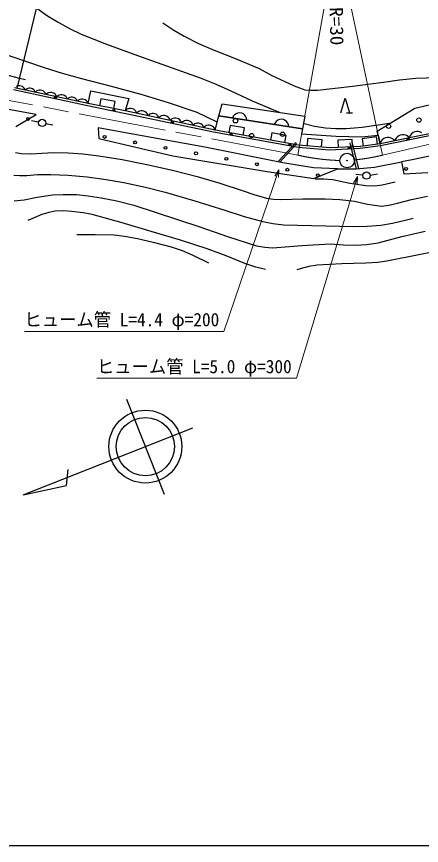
# Model space of a CAD drawing. Units: millimetres, scale not verified. Extents: x 40000 to 680000, y 20000 to 380000.
# Drawn here: x 295218 to 350696, y 205000 to 318717 of the extents above; entities that cross this region are included whole.
import ezdxf
from ezdxf.enums import TextEntityAlignment as Align

# ---------------------------------------------------------------- set-up
doc = ezdxf.new("R2010")
doc.units = ezdxf.units.MM
doc.header["$LTSCALE"] = 1000
doc.linetypes.add('CHAIN', pattern=[18.5, 12, -1.5, 3.5, -1.5])
for name, color, linetype, lineweight in [('M-BGD', 7, 'Continuous', 25), ('M-BGD-EXST', 7, 'Continuous', 25), ('M-BMK', 2, 'CHAIN', 13), ('M-BMK-SRVR', 3, 'Continuous', 25), ('M-STR-HTXT', 7, 'Continuous', 13), ('M-TTL-BAND', 7, 'Continuous', 25)]:
    doc.layers.add(name, color=color, linetype=linetype, lineweight=lineweight)
doc.styles.add('ＭＳ ゴシック', font='')
doc.styles.get('ＭＳ ゴシック').set_extended_font_data('MS Gothic')

msp = doc.modelspace()

# ---------------------------------------------------------------- linework, layer by layer
at = {"layer": 'M-BGD'}
for p, q in [((304917, 306469), (294786, 308649)), ((305011, 306774), (294930, 308923)), ((295299, 309182), (295163, 309119)), ((295494, 309232), (295299, 309182)), ((295677, 309224), (295494, 309232)), ((295853, 309187), (295677, 309224)), ((296022, 309120), (295853, 309187)), ((296180, 308994), (296022, 309120)), ((296278, 308881), (296180, 308994)), ((296348, 308774), (296278, 308881)), ((296404, 308609), (296348, 308774)), ((296516, 308728), (296404, 308609)), ((296615, 308793), (296516, 308728)), ((296742, 308852), (296615, 308793)), ((296924, 308899), (296742, 308852)), ((297094, 308891), (296924, 308899)), ((297259, 308856), (297094, 308891)), ((297417, 308794), (297259, 308856)), ((297564, 308677), (297417, 308794)), ((297656, 308571), (297564, 308677)), ((297721, 308471), (297656, 308571)), ((297774, 308317), (297721, 308471)), ((297893, 308445), (297774, 308317)), ((298000, 308514), (297893, 308445)), ((298136, 308577), (298000, 308514)), ((298331, 308628), (298136, 308577)), ((298513, 308619), (298331, 308628)), ((298689, 308582), (298513, 308619)), ((298859, 308515), (298689, 308582)), ((299016, 308390), (298859, 308515)), ((299115, 308276), (299016, 308390)), ((299184, 308170), (299115, 308276)), ((299467, 308201), (299360, 308132)), ((299603, 308264), (299467, 308201)), ((299798, 308315), (299603, 308264)), ((299980, 308307), (299798, 308315)), ((300156, 308269), (299980, 308307)), ((300326, 308202), (300156, 308269)), ((300483, 308077), (300326, 308202)), ((305011, 306774), (305369, 308520)), ((305369, 308520), (310608, 307490)), ((349810, 306173), (359223, 308319)), ((299241, 308004), (299184, 308170)), ((299360, 308132), (299241, 308004)), ((300582, 307964), (300483, 308077)), ((300651, 307857), (300582, 307964)), ((300708, 307691), (300651, 307857)), ((300827, 307819), (300708, 307691)), ((300934, 307889), (300827, 307819)), ((301070, 307952), (300934, 307889)), ((301265, 308002), (301070, 307952)), ((301447, 307994), (301265, 308002)), ((301623, 307956), (301447, 307994)), ((301793, 307890), (301623, 307956)), ((301950, 307764), (301793, 307890)), ((302049, 307651), (301950, 307764)), ((302118, 307544), (302049, 307651)), ((302175, 307379), (302118, 307544)), ((302286, 307498), (302175, 307379)), ((302386, 307563), (302286, 307498)), ((302513, 307622), (302386, 307563)), ((302694, 307669), (302513, 307622)), ((302865, 307661), (302694, 307669)), ((303029, 307626), (302865, 307661)), ((303187, 307564), (303029, 307626)), ((303334, 307446), (303187, 307564)), ((303426, 307341), (303334, 307446)), ((303491, 307241), (303426, 307341)), ((303544, 307087), (303491, 307241)), ((303663, 307215), (303544, 307087)), ((303770, 307284), (303663, 307215)), ((303906, 307347), (303770, 307284)), ((304101, 307397), (303906, 307347)), ((304283, 307389), (304101, 307397)), ((304459, 307352), (304283, 307389)), ((304629, 307285), (304459, 307352)), ((304786, 307159), (304629, 307285)), ((304885, 307046), (304786, 307159)), ((304954, 306939), (304885, 307046)), ((306771, 307453), (306581, 306471)), ((308734, 307074), (306771, 307453)), ((308545, 306092), (308734, 307074)), ((310608, 307490), (310115, 305789)), ((339642, 305531), (340242, 307531)), ((340242, 307531), (340842, 305531)), ((297894, 305302), (291921, 306356)), ((322186, 302878), (304917, 306469)), ((305011, 306774), (304954, 306939)), ((310115, 305789), (305011, 306774)), ((310236, 305927), (310109, 305790)), ((310350, 306000), (310236, 305927)), ((310496, 306067), (310350, 306000)), ((310704, 306121), (310496, 306067)), ((310898, 306112), (310704, 306121)), ((311086, 306072), (310898, 306112)), ((311267, 306000), (311086, 306072)), ((311434, 305866), (311267, 306000)), ((322921, 305117), (323369, 306729)), ((323369, 306729), (334710, 305033)), ((344655, 303016), (349810, 306173)), ((295127, 303634), (297894, 305302)), ((322429, 303147), (310115, 305789)), ((311539, 305745), (311434, 305866)), ((311613, 305631), (311539, 305745)), ((311673, 305455), (311613, 305631)), ((311801, 305591), (311673, 305455)), ((311915, 305665), (311801, 305591)), ((312060, 305732), (311915, 305665)), ((312268, 305785), (312060, 305732)), ((312462, 305776), (312268, 305785)), ((312650, 305736), (312462, 305776)), ((312831, 305664), (312650, 305736)), ((312999, 305530), (312831, 305664)), ((313104, 305410), (312999, 305530)), ((313177, 305296), (313104, 305410)), ((313238, 305119), (313177, 305296)), ((313357, 305247), (313238, 305119)), ((313464, 305316), (313357, 305247)), ((313600, 305379), (313464, 305316)), ((313795, 305429), (313600, 305379)), ((313977, 305421), (313795, 305429)), ((314153, 305383), (313977, 305421)), ((314323, 305316), (314153, 305383)), ((314480, 305190), (314323, 305316)), ((314579, 305077), (314480, 305190)), ((314648, 304970), (314579, 305077)), ((314704, 304804), (314648, 304970)), ((314832, 304941), (314704, 304804)), ((314946, 305014), (314832, 304941)), ((315091, 305081), (314946, 305014)), ((315299, 305135), (315091, 305081)), ((315493, 305126), (315299, 305135)), ((315681, 305086), (315493, 305126)), ((315862, 305014), (315681, 305086)), ((316030, 304880), (315862, 305014)), ((316135, 304759), (316030, 304880)), ((316863, 304799), (316655, 304746)), ((317058, 304790), (316863, 304799)), ((317246, 304750), (317058, 304790)), ((322429, 303147), (322921, 305117)), ((334384, 303326), (322921, 305117)), ((322921, 305117), (334384, 303326)), ((324915, 305049), (324799, 304824)), ((325064, 305228), (324915, 305049)), ((325293, 305395), (325064, 305228)), ((325509, 305482), (325293, 305395)), ((325758, 305524), (325509, 305482)), ((326075, 305475), (325758, 305524)), ((326299, 305359), (326075, 305475)), ((326478, 305209), (326299, 305359)), ((326645, 304981), (326478, 305209)), ((326733, 304765), (326645, 304981)), ((326775, 304515), (326733, 304765)), ((334710, 305033), (334384, 303326)), ((340442, 305531), (341242, 305531)), ((298231, 304224), (297252, 304426)), ((299214, 304040), (300200, 303874)), ((316208, 304645), (316135, 304759)), ((316269, 304469), (316208, 304645)), ((316396, 304605), (316269, 304469)), ((316510, 304679), (316396, 304605)), ((316655, 304746), (316510, 304679)), ((317427, 304679), (317246, 304750)), ((317594, 304544), (317427, 304679)), ((317699, 304424), (317594, 304544)), ((317773, 304310), (317699, 304424)), ((317833, 304133), (317773, 304310)), ((317961, 304269), (317833, 304133)), ((318075, 304343), (317961, 304269)), ((318220, 304410), (318075, 304343)), ((318428, 304464), (318220, 304410)), ((318622, 304455), (318428, 304464)), ((318810, 304414), (318622, 304455)), ((318991, 304343), (318810, 304414)), ((319159, 304209), (318991, 304343)), ((319264, 304088), (319159, 304209)), ((319337, 303974), (319264, 304088)), ((319398, 303797), (319337, 303974)), ((319517, 303925), (319398, 303797)), ((319624, 303994), (319517, 303925)), ((319760, 304057), (319624, 303994)), ((319955, 304107), (319760, 304057)), ((320137, 304099), (319955, 304107)), ((320313, 304061), (320137, 304099)), ((320483, 303994), (320313, 304061)), ((320640, 303868), (320483, 303994)), ((320739, 303755), (320640, 303868)), ((320808, 303648), (320739, 303755)), ((320864, 303483), (320808, 303648)), ((321106, 303693), (320992, 303619)), ((321251, 303760), (321106, 303693)), ((321459, 303813), (321251, 303760)), ((321653, 303804), (321459, 303813)), ((321841, 303764), (321653, 303804)), ((322022, 303693), (321841, 303764)), ((322190, 303558), (322022, 303693)), ((324476, 303794), (324299, 302810)), ((326445, 303439), (324476, 303794)), ((330646, 304153), (330530, 303928)), ((330796, 304332), (330646, 304153)), ((331024, 304499), (330796, 304332)), ((331240, 304587), (331024, 304499)), ((331490, 304629), (331240, 304587)), ((331806, 304579), (331490, 304629)), ((332031, 304463), (331806, 304579)), ((332210, 304314), (332031, 304463)), ((332376, 304085), (332210, 304314)), ((332464, 303869), (332376, 304085)), ((332506, 303620), (332464, 303869)), ((361174, 304563), (345025, 301266)), ((361226, 304289), (345068, 300997)), ((306413, 303458), (306501, 302009)), ((313140, 302229), (306413, 303458)), ((320992, 303619), (320864, 303483)), ((333869, 300741), (322186, 302878)), ((322295, 303438), (322190, 303558)), ((322368, 303324), (322295, 303438)), ((322429, 303147), (322368, 303324)), ((333846, 301087), (322429, 303147)), ((326267, 302455), (326445, 303439)), ((330185, 302764), (330008, 301780)), ((332154, 302409), (330185, 302764)), ((334384, 303326), (334249, 302610)), ((334249, 302610), (338996, 302296)), ((345025, 301266), (344655, 303016)), ((348042, 302495), (347807, 302447)), ((348285, 302503), (348042, 302495)), ((348545, 302434), (348285, 302503)), ((349344, 302619), (349204, 302462)), ((349565, 302793), (349344, 302619)), ((349804, 302885), (349565, 302793)), ((350051, 302935), (349804, 302885)), ((350306, 302945), (350051, 302935)), ((350578, 302871), (350306, 302945)), ((350768, 302782), (350578, 302871)), ((306501, 302009), (316645, 299593)), ((321033, 300811), (313140, 302229)), ((331131, 298861), (333499, 301438)), ((331976, 301425), (332154, 302409)), ((335104, 301987), (335021, 300991)), ((337097, 301823), (335104, 301987)), ((337015, 300826), (337097, 301823)), ((338996, 302296), (342488, 302207)), ((341228, 301861), (339230, 301775)), ((339230, 301775), (339273, 300776)), ((340889, 301406), (341776, 297809)), ((341181, 301478), (342067, 297881)), ((341271, 300862), (341228, 301861)), ((342488, 302207), (344779, 302432)), ((344548, 302211), (342565, 301946)), ((342565, 301946), (342698, 300955)), ((344680, 301220), (344548, 302211)), ((344779, 302432), (345025, 301266)), ((345089, 301494), (345007, 301263)), ((345187, 301642), (345089, 301494)), ((345326, 301799), (345187, 301642)), ((345548, 301973), (345326, 301799)), ((345787, 302065), (345548, 301973)), ((346034, 302115), (345787, 302065)), ((346289, 302124), (346034, 302115)), ((346561, 302051), (346289, 302124)), ((346751, 301961), (346561, 302051)), ((346899, 301863), (346751, 301961)), ((347065, 301683), (346899, 301863)), ((347142, 301903), (347065, 301683)), ((347236, 302044), (347142, 301903)), ((347369, 302194), (347236, 302044)), ((347580, 302359), (347369, 302194)), ((347807, 302447), (347580, 302359)), ((348725, 302348), (348545, 302434)), ((348867, 302255), (348725, 302348)), ((349024, 302083), (348867, 302255)), ((349106, 302314), (349024, 302083)), ((349204, 302462), (349106, 302314)), ((331713, 298638), (321033, 300811)), ((331279, 298726), (333646, 301302)), ((338190, 300729), (333846, 301087)), ((338058, 300399), (333869, 300741)), ((342290, 300613), (338058, 300399)), ((342354, 300908), (338190, 300729)), ((345068, 300997), (342290, 300613)), ((345025, 301266), (342354, 300908)), ((360258, 301284), (349435, 299063)), ((316645, 299593), (329556, 297442)), ((335919, 297976), (331713, 298638)), ((339180, 297834), (335919, 297976)), ((341776, 297809), (344289, 298055)), ((344289, 298055), (347970, 298779)), ((349435, 299063), (347970, 298779)), ((347970, 298779), (348301, 297125)), ((329556, 297442), (335967, 296511)), ((335967, 296511), (339180, 297834)), ((339180, 297834), (341776, 297809)), ((342686, 296955), (341693, 297072)), ((343675, 296981), (344661, 297150)), ((348301, 297125), (351562, 297314))]:
    msp.add_line(p, q, dxfattribs=at)
for points in [[(262119, 334618), (264238, 332787), (266384, 331069), (274106, 325348), (277873, 322565), (281581, 319691), (282923, 318564), (284366, 317487), (285380, 316838), (286790, 316079), (288280, 315416), (289965, 314785), (299008, 311748), (301481, 310945), (304115, 310199), (308192, 309185), (312249, 308070), (315972, 306939), (319930, 305618), (322590, 304322)], [(295681, 322024), (296810, 320887), (297988, 319866), (299464, 318835), (300896, 317957), (302463, 317068), (304071, 316285), (307540, 314913), (311297, 313541), (320385, 310292), (322436, 309496), (324599, 308536), (327521, 307174), (330646, 305836), (331144, 305629)], [(315281, 317862), (316774, 316855), (318195, 316015), (320169, 315039), (322085, 314202), (325309, 312942), (328448, 311582), (330213, 310637), (332001, 309800), (333259, 309225), (334732, 308686), (335527, 308608), (336457, 308626), (340902, 309118), (345509, 309733), (347686, 310058), (349951, 310283), (354151, 310390)], [(286133, 312842), (295565, 310287), (296427, 310062)], [(334649, 304025), (336032, 303685), (337560, 303431), (338957, 303351), (340373, 303381), (342566, 303564), (344748, 303851), (346292, 304085)], [(295065, 300050), (295855, 299930), (297257, 299897), (298664, 299971), (300301, 300058), (302301, 300043), (304304, 299886), (306487, 299609), (309684, 299093), (313066, 298443), (316578, 297650), (319963, 296779), (323050, 295869), (326278, 294807), (327742, 294292), (329471, 293801), (330415, 293659), (331413, 293616), (334434, 293716), (337515, 293717), (339512, 293602), (341521, 293382), (343321, 292996), (345246, 292705), (346236, 292831), (347406, 293105), (349360, 293631), (351511, 294091)], [(294826, 296959), (295616, 296891), (296627, 296931), (298098, 297033), (299897, 297038), (302308, 296946), (304900, 296730), (307481, 296382), (309937, 295947), (312869, 295311), (315590, 294616), (319624, 293447), (323748, 292141), (326386, 291290), (328964, 290579), (330341, 290319), (331805, 290158), (341444, 289918), (343249, 289962), (345158, 290116), (346732, 290386), (348485, 290800), (349554, 291081)], [(336137, 296474), (337337, 296468), (338562, 296352), (340895, 295856), (343096, 295519), (344296, 295514), (345298, 295612), (347111, 296055)], [(294878, 293428), (296266, 293592), (298037, 293952), (300118, 294248), (301621, 294320), (303422, 294285), (305017, 294137), (306797, 293863), (308966, 293426), (311295, 292849), (320338, 289850), (324104, 288534), (328109, 287248), (329216, 287061), (330326, 287000), (334307, 287326), (338218, 287539), (340017, 287396), (341724, 287376), (343167, 287468), (344754, 287688), (347996, 288533), (351233, 289259)], [(329348, 284018), (327985, 284347), (326495, 284820), (323943, 285869), (321314, 286832), (317686, 288027), (313665, 289237), (309665, 290429), (305576, 291540), (304350, 291786), (302762, 291976), (301711, 292045), (300512, 292010), (299621, 291846), (298663, 291547), (296762, 290732)], [(303477, 288805), (305976, 288835), (308576, 288755), (310008, 288589), (311780, 288267), (313951, 287781), (316406, 287121), (317923, 286610), (319381, 286001), (321518, 284921)], [(365370, 288143), (363134, 288062), (360742, 287860), (358191, 287516), (355433, 287033), (345957, 285141), (344678, 284967), (343082, 284868), (339792, 284788), (336392, 284602), (335264, 284418), (334100, 284122), (333624, 283987)]]:
    msp.add_lwpolyline(points, dxfattribs=at)
for centre, radius in [((300525, 307567), 150), ((300525, 307567), 90), ((300525, 307567), 30), ((308545, 305868), 150), ((308545, 305868), 90), ((296801, 304670), 200), ((308545, 305868), 30), ((350357, 304520), 300), ((298721, 304124), 500), ((316573, 304198), 150), ((316573, 304198), 90), ((316573, 304198), 30), ((325217, 304418), 300), ((346200, 303671), 300), ((324608, 302587), 150), ((324608, 302587), 90), ((324608, 302587), 30), ((327427, 302390), 300), ((331666, 302572), 300), ((307274, 302205), 200), ((311450, 301455), 200), ((348872, 301925), 150), ((348872, 301925), 90), ((348872, 301925), 30), ((315625, 300705), 200), ((332674, 301112), 150), ((332674, 301112), 90), ((332674, 301112), 30), ((340802, 300688), 150), ((340802, 300688), 90), ((340802, 300688), 30), ((319801, 299955), 200), ((323977, 299205), 200), ((328153, 298455), 200), ((348596, 297820), 200), ((332329, 297705), 200), ((336504, 296954), 200), ((343182, 296897), 500)]:
    msp.add_circle(centre, radius, dxfattribs=at)
at = {"layer": 'M-BGD-EXST'}
msp.add_line((298981, 324406), (295272, 308844), dxfattribs=at)
at = {"layer": 'M-BMK'}
for p, q in [((333765, 299704), (274429, 310956)), ((351861, 301205), (345355, 299699))]:
    msp.add_line(p, q, dxfattribs=at)
for centre, start, end in [((340423, 328955), 257.17812, 268.25194), ((338399, 328881), 275.94165, 283.40829)]:
    msp.add_arc(centre, 30000, start, end, dxfattribs=at)
at = {"layer": 'M-BMK-SRVR'}
for p, q in [((310288, 266225), (315440, 253207)), ((296127, 253092), (319373, 262292)), ((302074, 254370), (302268, 256598)), ((296127, 253092), (302074, 254370))]:
    msp.add_line(p, q, dxfattribs=at)
for centre, radius in [((340508, 298956), 1000), ((340508, 298956), 40), ((312864, 259716), 5000), ((312864, 259716), 4000)]:
    msp.add_circle(centre, radius, dxfattribs=at)
at = {"layer": 'M-STR-HTXT'}
for p, q in [((339054, 329562), (333765, 299704)), ((345355, 299699), (339054, 329562)), ((331175, 297678), (323638, 275526)), ((330588, 296821), (331175, 297678)), ((331175, 297678), (331118, 296641)), ((341929, 296759), (333565, 269092)), ((341372, 295882), (341929, 296759)), ((341929, 296759), (341908, 295720)), ((323638, 275526), (296288, 275526)), ((333565, 269092), (306215, 269092))]:
    msp.add_line(p, q, dxfattribs=at)
at = {"layer": 'M-TTL-BAND'}
msp.add_line((40000, 205000), (579000, 205000), dxfattribs=at)

# ---------------------------------------------------------------- texts
at = {"layer": 'M-STR-HTXT', "style": 'ＭＳ ゴシック', "width": 1.05}
msp.add_text('R=30', height=1833, rotation=271.2, dxfattribs=at).set_placement((337571, 319977), align=Align.BOTTOM_LEFT)
at = {"layer": 'M-STR-HTXT', "style": 'ＭＳ ゴシック', "width": 0.95}
for s, p in [('ヒューム管 L=4.4 φ=200', (296288, 275674)), ('ヒューム管 L=5.0 φ=300', (306215, 269240))]:
    msp.add_text(s, height=1833, dxfattribs=at).set_placement(p, align=Align.BOTTOM_LEFT)

doc.saveas('drawing.dxf')
